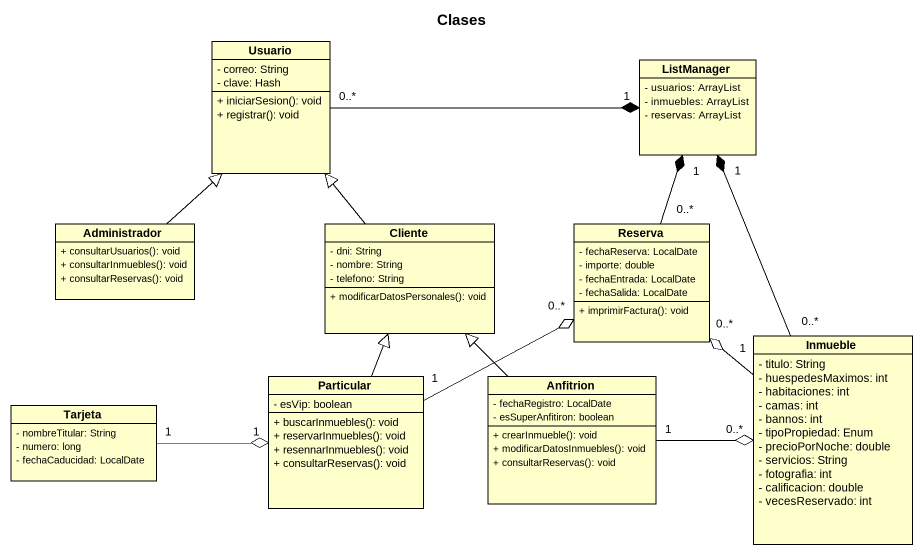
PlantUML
@startuml
title Clases
hide circle
hide empty members
skinparam classAttributeIconSize 0
class Usuario {
  - correo: String
  - clave: Hash
  + iniciarSesion(): void
  + registrar(): void
}
class ListManager {
  - usuarios: ArrayList
  - inmuebles: ArrayList
  - reservas: ArrayList
}
class Administrador {
  + consultarUsuarios(): void
  + consultarInmuebles(): void
  + consultarReservas(): void
}
class Cliente {
  - dni: String
  - nombre: String
  - telefono: String
  + modificarDatosPersonales(): void
}
class Reserva {
  - fechaReserva: LocalDate
  - importe: double
  - fechaEntrada: LocalDate
  - fechaSalida: LocalDate
  + imprimirFactura(): void
}
class Inmueble {
  - titulo: String
  - huespedesMaximos: int
  - habitaciones: int
  - camas: int
  - bannos: int
  - tipoPropiedad: Enum
  - precioPorNoche: double
  - servicios: String
  - fotografia: int
  - calificacion: double
  - vecesReservado: int
}
class Particular {
  - esVip: boolean
  + buscarInmuebles(): void
  + reservarInmuebles(): void
  + resennarInmuebles(): void
  + consultarReservas(): void
}
class Anfitrion {
  - fechaRegistro: LocalDate
  - esSuperAnfitiron: boolean
  + crearInmueble(): void
  + modificarDatosInmuebles(): void
  + consultarReservas(): void
}
class Tarjeta {
  - nombreTitular: String
  - numero: long
  - fechaCaducidad: LocalDate
}
Usuario "0..*" -right-* "1" ListManager
Administrador -up-|> Usuario
Cliente -up-|> Usuario
Reserva "0..*" -up-* "1" ListManager
Inmueble "0..*" -up-* "1" ListManager
Inmueble "1" -up-o "0..*" Reserva
Particular -up-|> Cliente
Particular "1" -right-o "0..*" Reserva
Anfitrion -up-|> Cliente
Anfitrion "1" -right-o "0..*" Inmueble
Tarjeta "1" -right-o "1" Particular
@enduml
